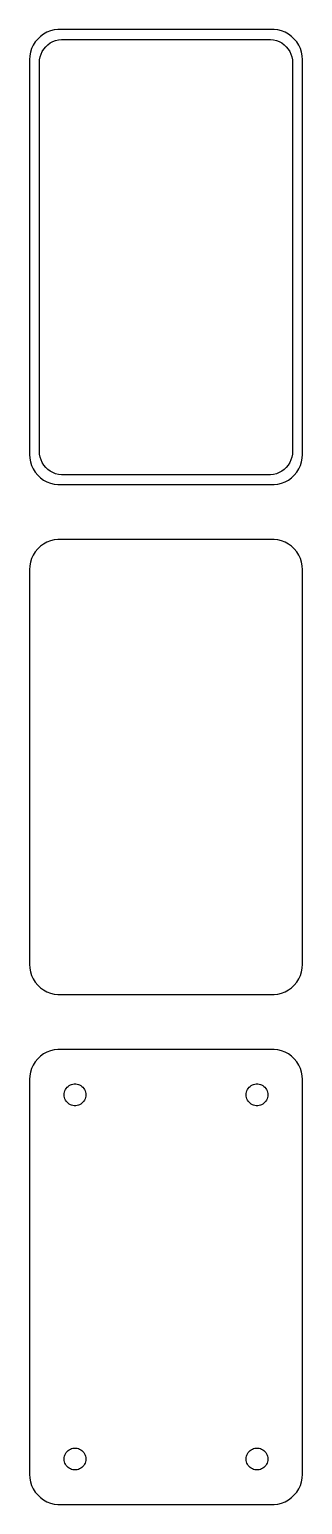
# Model space of a CAD drawing. Header units: metres. Extents: x -22 to 22, y 131 to 373.
import ezdxf

# ---------------------------------------------------------------- set-up
doc = ezdxf.new("R2010")
doc.units = ezdxf.units.M

msp = doc.modelspace()

# ---------------------------------------------------------------- linework, layer by layer
for p, q in [((-21.1448, 371.923), (-21.5451, 371.439)), ((-20.6871, 372.353), (-21.1448, 371.923)), ((-20.1791, 372.722), (-20.6871, 372.353)), ((-19.6289, 373.024), (-20.1791, 372.722)), ((-19.0451, 373.255), (-19.6289, 373.024)), ((-18.4369, 373.411), (-19.0451, 373.255)), ((-17.8139, 373.49), (-18.4369, 373.411)), ((-18.1967, 371.683), (-17.7256, 371.804)), ((17.8139, 373.49), (-17.8139, 373.49)), ((-17.7256, 371.804), (-17.2432, 371.865)), ((-17.2432, 371.865), (17.2432, 371.865)), ((17.2432, 371.865), (17.7256, 371.804)), ((17.7256, 371.804), (18.1967, 371.683)), ((18.4369, 373.411), (17.8139, 373.49)), ((19.0451, 373.255), (18.4369, 373.411)), ((19.6289, 373.024), (19.0451, 373.255)), ((20.1791, 372.722), (19.6289, 373.024)), ((20.6871, 372.353), (20.1791, 372.722)), ((21.1448, 371.923), (20.6871, 372.353)), ((21.5451, 371.439), (21.1448, 371.923)), ((-22.3429, 369.743), (-22.4606, 369.127)), ((-22.1489, 370.341), (-22.3429, 369.743)), ((-21.8815, 370.909), (-22.1489, 370.341)), ((-21.5451, 371.439), (-21.8815, 370.909)), ((-20.751, 368.963), (-20.6007, 369.426)), ((-20.6007, 369.426), (-20.3936, 369.866)), ((-20.3936, 369.866), (-20.133, 370.276)), ((-20.133, 370.276), (-19.823, 370.651)), ((-19.823, 370.651), (-19.4685, 370.984)), ((-19.4685, 370.984), (-19.0751, 371.27)), ((-19.0751, 371.27), (-18.6489, 371.504)), ((-18.6489, 371.504), (-18.1967, 371.683)), ((18.1967, 371.683), (18.6489, 371.504)), ((18.6489, 371.504), (19.0751, 371.27)), ((19.0751, 371.27), (19.4685, 370.984)), ((19.4685, 370.984), (19.823, 370.651)), ((19.823, 370.651), (20.133, 370.276)), ((20.133, 370.276), (20.3936, 369.866)), ((20.3936, 369.866), (20.6007, 369.426)), ((20.6007, 369.426), (20.751, 368.963)), ((21.8815, 370.909), (21.5451, 371.439)), ((22.1489, 370.341), (21.8815, 370.909)), ((22.3429, 369.743), (22.1489, 370.341)), ((22.4606, 369.127), (22.3429, 369.743)), ((-22.4606, 369.127), (-22.5, 368.5)), ((-22.5, 368.5), (-22.5, 303.5)), ((-20.8726, 368), (-20.8421, 368.485)), ((-20.8726, 304), (-20.8726, 368)), ((-20.8421, 368.485), (-20.751, 368.963)), ((20.751, 368.963), (20.8421, 368.485)), ((20.8421, 368.485), (20.8726, 368)), ((20.8726, 368), (20.8726, 304)), ((22.5, 368.5), (22.4606, 369.127)), ((22.5, 303.5), (22.5, 368.5)), ((-20.8421, 303.515), (-20.8726, 304)), ((20.8726, 304), (20.8421, 303.515)), ((-22.5, 303.5), (-22.4606, 302.873)), ((-22.4606, 302.873), (-22.3429, 302.257)), ((-22.3429, 302.257), (-22.1489, 301.659)), ((-22.1489, 301.659), (-21.8815, 301.091)), ((-20.751, 303.037), (-20.8421, 303.515)), ((-20.6007, 302.574), (-20.751, 303.037)), ((-20.3936, 302.134), (-20.6007, 302.574)), ((-20.133, 301.724), (-20.3936, 302.134)), ((-19.823, 301.349), (-20.133, 301.724)), ((-19.4685, 301.016), (-19.823, 301.349)), ((19.823, 301.349), (19.4685, 301.016)), ((20.133, 301.724), (19.823, 301.349)), ((20.3936, 302.134), (20.133, 301.724)), ((20.6007, 302.574), (20.3936, 302.134)), ((20.751, 303.037), (20.6007, 302.574)), ((20.8421, 303.515), (20.751, 303.037)), ((21.8815, 301.091), (22.1489, 301.659)), ((22.1489, 301.659), (22.3429, 302.257)), ((22.3429, 302.257), (22.4606, 302.873)), ((22.4606, 302.873), (22.5, 303.5)), ((-21.8815, 301.091), (-21.5451, 300.561)), ((-21.5451, 300.561), (-21.1448, 300.077)), ((-21.1448, 300.077), (-20.6871, 299.647)), ((-20.6871, 299.647), (-20.1791, 299.278)), ((-20.1791, 299.278), (-19.6289, 298.976)), ((-19.6289, 298.976), (-19.0451, 298.745)), ((-19.0751, 300.73), (-19.4685, 301.016)), ((-18.6489, 300.496), (-19.0751, 300.73)), ((-18.1967, 300.317), (-18.6489, 300.496)), ((-17.7256, 300.196), (-18.1967, 300.317)), ((-17.2432, 300.135), (-17.7256, 300.196)), ((17.2432, 300.135), (-17.2432, 300.135)), ((17.7256, 300.196), (17.2432, 300.135)), ((18.1967, 300.317), (17.7256, 300.196)), ((18.6489, 300.496), (18.1967, 300.317)), ((19.0751, 300.73), (18.6489, 300.496)), ((19.0451, 298.745), (19.6289, 298.976)), ((19.4685, 301.016), (19.0751, 300.73)), ((19.6289, 298.976), (20.1791, 299.278)), ((20.1791, 299.278), (20.6871, 299.647)), ((20.6871, 299.647), (21.1448, 300.077)), ((21.1448, 300.077), (21.5451, 300.561)), ((21.5451, 300.561), (21.8815, 301.091)), ((-19.0451, 298.745), (-18.4369, 298.589)), ((-18.4369, 298.589), (-17.8139, 298.51)), ((-17.8139, 298.51), (17.8139, 298.51)), ((17.8139, 298.51), (18.4369, 298.589)), ((18.4369, 298.589), (19.0451, 298.745)), ((-19.0451, 289.255), (-19.6289, 289.024)), ((-18.4369, 289.411), (-19.0451, 289.255)), ((-17.8139, 289.49), (-18.4369, 289.411)), ((17.8139, 289.49), (-17.8139, 289.49)), ((18.4369, 289.411), (17.8139, 289.49)), ((19.0451, 289.255), (18.4369, 289.411)), ((19.6289, 289.024), (19.0451, 289.255)), ((-21.8815, 286.909), (-22.1489, 286.341)), ((-21.5451, 287.439), (-21.8815, 286.909)), ((-21.1448, 287.923), (-21.5451, 287.439)), ((-20.6871, 288.353), (-21.1448, 287.923)), ((-20.1791, 288.722), (-20.6871, 288.353)), ((-19.6289, 289.024), (-20.1791, 288.722)), ((20.1791, 288.722), (19.6289, 289.024)), ((20.6871, 288.353), (20.1791, 288.722)), ((21.1448, 287.923), (20.6871, 288.353)), ((21.5451, 287.439), (21.1448, 287.923)), ((21.8815, 286.909), (21.5451, 287.439)), ((22.1489, 286.341), (21.8815, 286.909)), ((-22.4606, 285.127), (-22.5, 284.5)), ((-22.5, 284.5), (-22.5, 219.5)), ((-22.3429, 285.743), (-22.4606, 285.127)), ((-22.1489, 286.341), (-22.3429, 285.743)), ((22.3429, 285.743), (22.1489, 286.341)), ((22.4606, 285.127), (22.3429, 285.743)), ((22.5, 284.5), (22.4606, 285.127)), ((22.5, 219.5), (22.5, 284.5)), ((-22.5, 219.5), (-22.4606, 218.873)), ((-22.4606, 218.873), (-22.3429, 218.257)), ((22.3429, 218.257), (22.4606, 218.873)), ((22.4606, 218.873), (22.5, 219.5)), ((-22.3429, 218.257), (-22.1489, 217.659)), ((-22.1489, 217.659), (-21.8815, 217.091)), ((-21.8815, 217.091), (-21.5451, 216.561)), ((-21.5451, 216.561), (-21.1448, 216.077)), ((21.1448, 216.077), (21.5451, 216.561)), ((21.5451, 216.561), (21.8815, 217.091)), ((21.8815, 217.091), (22.1489, 217.659)), ((22.1489, 217.659), (22.3429, 218.257)), ((-21.1448, 216.077), (-20.6871, 215.647)), ((-20.6871, 215.647), (-20.1791, 215.278)), ((-20.1791, 215.278), (-19.6289, 214.976)), ((-19.6289, 214.976), (-19.0451, 214.745)), ((-19.0451, 214.745), (-18.4369, 214.589)), ((-18.4369, 214.589), (-17.8139, 214.51)), ((-17.8139, 214.51), (17.8139, 214.51)), ((17.8139, 214.51), (18.4369, 214.589)), ((18.4369, 214.589), (19.0451, 214.745)), ((19.0451, 214.745), (19.6289, 214.976)), ((19.6289, 214.976), (20.1791, 215.278)), ((20.1791, 215.278), (20.6871, 215.647)), ((20.6871, 215.647), (21.1448, 216.077)), ((-20.6871, 204.353), (-21.1448, 203.923)), ((-20.1791, 204.722), (-20.6871, 204.353)), ((-19.6289, 205.024), (-20.1791, 204.722)), ((-19.0451, 205.255), (-19.6289, 205.024)), ((-18.4369, 205.411), (-19.0451, 205.255)), ((-17.8139, 205.49), (-18.4369, 205.411)), ((17.8139, 205.49), (-17.8139, 205.49)), ((18.4369, 205.411), (17.8139, 205.49)), ((19.0451, 205.255), (18.4369, 205.411)), ((19.6289, 205.024), (19.0451, 205.255)), ((20.1791, 204.722), (19.6289, 205.024)), ((20.6871, 204.353), (20.1791, 204.722)), ((21.1448, 203.923), (20.6871, 204.353)), ((-22.3429, 201.743), (-22.4606, 201.127)), ((-22.1489, 202.341), (-22.3429, 201.743)), ((-21.8815, 202.909), (-22.1489, 202.341)), ((-21.5451, 203.439), (-21.8815, 202.909)), ((-21.1448, 203.923), (-21.5451, 203.439)), ((21.5451, 203.439), (21.1448, 203.923)), ((21.8815, 202.909), (21.5451, 203.439)), ((22.1489, 202.341), (21.8815, 202.909)), ((22.3429, 201.743), (22.1489, 202.341)), ((22.4606, 201.127), (22.3429, 201.743)), ((-22.4606, 201.127), (-22.5, 200.5)), ((-22.5, 200.5), (-22.5, 135.5)), ((-16.3121, 199.232), (-16.1474, 199.387)), ((-16.1474, 199.387), (-15.9645, 199.52)), ((-15.9645, 199.52), (-15.7664, 199.629)), ((-15.7664, 199.629), (-15.5562, 199.712)), ((-15.5562, 199.712), (-15.3373, 199.768)), ((-15.3373, 199.768), (-15.113, 199.796)), ((-15.113, 199.796), (-14.887, 199.796)), ((-14.887, 199.796), (-14.6627, 199.768)), ((-14.6627, 199.768), (-14.4438, 199.712)), ((-14.4438, 199.712), (-14.2336, 199.629)), ((-14.2336, 199.629), (-14.0355, 199.52)), ((-14.0355, 199.52), (-13.8526, 199.387)), ((-13.8526, 199.387), (-13.6879, 199.232)), ((13.6879, 199.232), (13.8526, 199.387)), ((13.8526, 199.387), (14.0355, 199.52)), ((14.0355, 199.52), (14.2336, 199.629)), ((14.2336, 199.629), (14.4438, 199.712)), ((14.4438, 199.712), (14.6627, 199.768)), ((14.6627, 199.768), (14.887, 199.796)), ((14.887, 199.796), (15.113, 199.796)), ((15.113, 199.796), (15.3373, 199.768)), ((15.3373, 199.768), (15.5562, 199.712)), ((15.5562, 199.712), (15.7664, 199.629)), ((15.7664, 199.629), (15.9645, 199.52)), ((15.9645, 199.52), (16.1474, 199.387)), ((16.1474, 199.387), (16.3121, 199.232)), ((22.5, 200.5), (22.4606, 201.127)), ((22.5, 135.5), (22.5, 200.5)), ((-16.8, 198), (-16.7858, 198.226)), ((-16.7858, 197.774), (-16.8, 198)), ((-16.7858, 198.226), (-16.7434, 198.448)), ((-16.7434, 197.552), (-16.7858, 197.774)), ((-16.7434, 198.448), (-16.6736, 198.663)), ((-16.6736, 197.337), (-16.7434, 197.552)), ((-16.6736, 198.663), (-16.5773, 198.867)), ((-16.5773, 197.133), (-16.6736, 197.337)), ((-16.5773, 198.867), (-16.4562, 199.058)), ((-16.4562, 196.942), (-16.5773, 197.133)), ((-16.4562, 199.058), (-16.3121, 199.232)), ((-16.3121, 196.768), (-16.4562, 196.942)), ((-13.6879, 199.232), (-13.5438, 199.058)), ((-13.5438, 196.942), (-13.6879, 196.768)), ((-13.5438, 199.058), (-13.4226, 198.867)), ((-13.4226, 197.133), (-13.5438, 196.942)), ((-13.4226, 198.867), (-13.3264, 198.663)), ((-13.3264, 197.337), (-13.4226, 197.133)), ((-13.3264, 198.663), (-13.2565, 198.448)), ((-13.2565, 197.552), (-13.3264, 197.337)), ((-13.2565, 198.448), (-13.2142, 198.226)), ((-13.2142, 197.774), (-13.2565, 197.552)), ((-13.2142, 198.226), (-13.2, 198)), ((-13.2, 198), (-13.2142, 197.774)), ((13.2, 198), (13.2142, 198.226)), ((13.2142, 197.774), (13.2, 198)), ((13.2142, 198.226), (13.2565, 198.448)), ((13.2565, 197.552), (13.2142, 197.774)), ((13.2565, 198.448), (13.3264, 198.663)), ((13.3264, 197.337), (13.2565, 197.552)), ((13.3264, 198.663), (13.4226, 198.867)), ((13.4226, 197.133), (13.3264, 197.337)), ((13.4226, 198.867), (13.5438, 199.058)), ((13.5438, 196.942), (13.4226, 197.133)), ((13.5438, 199.058), (13.6879, 199.232)), ((13.6879, 196.768), (13.5438, 196.942)), ((16.3121, 199.232), (16.4562, 199.058)), ((16.4562, 196.942), (16.3121, 196.768)), ((16.4562, 199.058), (16.5773, 198.867)), ((16.5773, 197.133), (16.4562, 196.942)), ((16.5773, 198.867), (16.6736, 198.663)), ((16.6736, 197.337), (16.5773, 197.133)), ((16.6736, 198.663), (16.7434, 198.448)), ((16.7434, 197.552), (16.6736, 197.337)), ((16.7434, 198.448), (16.7858, 198.226)), ((16.7858, 197.774), (16.7434, 197.552)), ((16.7858, 198.226), (16.8, 198)), ((16.8, 198), (16.7858, 197.774)), ((-16.1474, 196.613), (-16.3121, 196.768)), ((-15.9645, 196.48), (-16.1474, 196.613)), ((-15.7664, 196.371), (-15.9645, 196.48)), ((-15.5562, 196.288), (-15.7664, 196.371)), ((-15.3373, 196.232), (-15.5562, 196.288)), ((-15.113, 196.204), (-15.3373, 196.232)), ((-14.887, 196.204), (-15.113, 196.204)), ((-14.6627, 196.232), (-14.887, 196.204)), ((-14.4438, 196.288), (-14.6627, 196.232)), ((-14.2336, 196.371), (-14.4438, 196.288)), ((-14.0355, 196.48), (-14.2336, 196.371)), ((-13.8526, 196.613), (-14.0355, 196.48)), ((-13.6879, 196.768), (-13.8526, 196.613)), ((13.8526, 196.613), (13.6879, 196.768)), ((14.0355, 196.48), (13.8526, 196.613)), ((14.2336, 196.371), (14.0355, 196.48)), ((14.4438, 196.288), (14.2336, 196.371)), ((14.6627, 196.232), (14.4438, 196.288)), ((14.887, 196.204), (14.6627, 196.232)), ((15.113, 196.204), (14.887, 196.204)), ((15.3373, 196.232), (15.113, 196.204)), ((15.5562, 196.288), (15.3373, 196.232)), ((15.7664, 196.371), (15.5562, 196.288)), ((15.9645, 196.48), (15.7664, 196.371)), ((16.1474, 196.613), (15.9645, 196.48)), ((16.3121, 196.768), (16.1474, 196.613)), ((-16.7434, 138.448), (-16.6736, 138.663)), ((-16.6736, 138.663), (-16.5773, 138.867)), ((-16.5773, 138.867), (-16.4562, 139.058)), ((-16.4562, 139.058), (-16.3121, 139.232)), ((-16.3121, 139.232), (-16.1474, 139.387)), ((-16.1474, 139.387), (-15.9645, 139.52)), ((-15.9645, 139.52), (-15.7664, 139.629)), ((-15.7664, 139.629), (-15.5562, 139.712)), ((-15.5562, 139.712), (-15.3373, 139.768)), ((-15.3373, 139.768), (-15.113, 139.796)), ((-15.113, 139.796), (-14.887, 139.796)), ((-14.887, 139.796), (-14.6627, 139.768)), ((-14.6627, 139.768), (-14.4438, 139.712)), ((-14.4438, 139.712), (-14.2336, 139.629)), ((-14.2336, 139.629), (-14.0355, 139.52)), ((-14.0355, 139.52), (-13.8526, 139.387)), ((-13.8526, 139.387), (-13.6879, 139.232)), ((-13.6879, 139.232), (-13.5438, 139.058)), ((-13.5438, 139.058), (-13.4226, 138.867)), ((-13.4226, 138.867), (-13.3264, 138.663)), ((-13.3264, 138.663), (-13.2565, 138.448)), ((13.2565, 138.448), (13.3264, 138.663)), ((13.3264, 138.663), (13.4226, 138.867)), ((13.4226, 138.867), (13.5438, 139.058)), ((13.5438, 139.058), (13.6879, 139.232)), ((13.6879, 139.232), (13.8526, 139.387)), ((13.8526, 139.387), (14.0355, 139.52)), ((14.0355, 139.52), (14.2336, 139.629)), ((14.2336, 139.629), (14.4438, 139.712)), ((14.4438, 139.712), (14.6627, 139.768)), ((14.6627, 139.768), (14.887, 139.796)), ((14.887, 139.796), (15.113, 139.796)), ((15.113, 139.796), (15.3373, 139.768)), ((15.3373, 139.768), (15.5562, 139.712)), ((15.5562, 139.712), (15.7664, 139.629)), ((15.7664, 139.629), (15.9645, 139.52)), ((15.9645, 139.52), (16.1474, 139.387)), ((16.1474, 139.387), (16.3121, 139.232)), ((16.3121, 139.232), (16.4562, 139.058)), ((16.4562, 139.058), (16.5773, 138.867)), ((16.5773, 138.867), (16.6736, 138.663)), ((16.6736, 138.663), (16.7434, 138.448)), ((-16.8, 138), (-16.7858, 138.226)), ((-16.7858, 137.774), (-16.8, 138)), ((-16.7858, 138.226), (-16.7434, 138.448)), ((-16.7434, 137.552), (-16.7858, 137.774)), ((-16.6736, 137.337), (-16.7434, 137.552)), ((-16.5773, 137.133), (-16.6736, 137.337)), ((-16.4562, 136.942), (-16.5773, 137.133)), ((-16.3121, 136.768), (-16.4562, 136.942)), ((-16.1474, 136.613), (-16.3121, 136.768)), ((-15.9645, 136.48), (-16.1474, 136.613)), ((-15.7664, 136.371), (-15.9645, 136.48)), ((-15.5562, 136.288), (-15.7664, 136.371)), ((-15.3373, 136.232), (-15.5562, 136.288)), ((-15.113, 136.204), (-15.3373, 136.232)), ((-14.887, 136.204), (-15.113, 136.204)), ((-14.6627, 136.232), (-14.887, 136.204)), ((-14.4438, 136.288), (-14.6627, 136.232)), ((-14.2336, 136.371), (-14.4438, 136.288)), ((-14.0355, 136.48), (-14.2336, 136.371)), ((-13.8526, 136.613), (-14.0355, 136.48)), ((-13.6879, 136.768), (-13.8526, 136.613)), ((-13.5438, 136.942), (-13.6879, 136.768)), ((-13.4226, 137.133), (-13.5438, 136.942)), ((-13.3264, 137.337), (-13.4226, 137.133)), ((-13.2565, 137.552), (-13.3264, 137.337)), ((-13.2565, 138.448), (-13.2142, 138.226)), ((-13.2142, 137.774), (-13.2565, 137.552)), ((-13.2142, 138.226), (-13.2, 138)), ((-13.2, 138), (-13.2142, 137.774)), ((13.2, 138), (13.2142, 138.226)), ((13.2142, 137.774), (13.2, 138)), ((13.2142, 138.226), (13.2565, 138.448)), ((13.2565, 137.552), (13.2142, 137.774)), ((13.3264, 137.337), (13.2565, 137.552)), ((13.4226, 137.133), (13.3264, 137.337)), ((13.5438, 136.942), (13.4226, 137.133)), ((13.6879, 136.768), (13.5438, 136.942)), ((13.8526, 136.613), (13.6879, 136.768)), ((14.0355, 136.48), (13.8526, 136.613)), ((14.2336, 136.371), (14.0355, 136.48)), ((14.4438, 136.288), (14.2336, 136.371)), ((14.6627, 136.232), (14.4438, 136.288)), ((14.887, 136.204), (14.6627, 136.232)), ((15.113, 136.204), (14.887, 136.204)), ((15.3373, 136.232), (15.113, 136.204)), ((15.5562, 136.288), (15.3373, 136.232)), ((15.7664, 136.371), (15.5562, 136.288)), ((15.9645, 136.48), (15.7664, 136.371)), ((16.1474, 136.613), (15.9645, 136.48)), ((16.3121, 136.768), (16.1474, 136.613)), ((16.4562, 136.942), (16.3121, 136.768)), ((16.5773, 137.133), (16.4562, 136.942)), ((16.6736, 137.337), (16.5773, 137.133)), ((16.7434, 137.552), (16.6736, 137.337)), ((16.7434, 138.448), (16.7858, 138.226)), ((16.7858, 137.774), (16.7434, 137.552)), ((16.7858, 138.226), (16.8, 138)), ((16.8, 138), (16.7858, 137.774)), ((-22.5, 135.5), (-22.4606, 134.873)), ((-22.4606, 134.873), (-22.3429, 134.257)), ((-22.3429, 134.257), (-22.1489, 133.659)), ((-22.1489, 133.659), (-21.8815, 133.091)), ((21.8815, 133.091), (22.1489, 133.659)), ((22.1489, 133.659), (22.3429, 134.257)), ((22.3429, 134.257), (22.4606, 134.873)), ((22.4606, 134.873), (22.5, 135.5)), ((-21.8815, 133.091), (-21.5451, 132.561)), ((-21.5451, 132.561), (-21.1448, 132.077)), ((-21.1448, 132.077), (-20.6871, 131.647)), ((-20.6871, 131.647), (-20.1791, 131.278)), ((-20.1791, 131.278), (-19.6289, 130.976)), ((19.6289, 130.976), (20.1791, 131.278)), ((20.1791, 131.278), (20.6871, 131.647)), ((20.6871, 131.647), (21.1448, 132.077)), ((21.1448, 132.077), (21.5451, 132.561)), ((21.5451, 132.561), (21.8815, 133.091)), ((-19.6289, 130.976), (-19.0451, 130.745)), ((-19.0451, 130.745), (-18.4369, 130.589)), ((-18.4369, 130.589), (-17.8139, 130.51)), ((-17.8139, 130.51), (17.8139, 130.51)), ((17.8139, 130.51), (18.4369, 130.589)), ((18.4369, 130.589), (19.0451, 130.745)), ((19.0451, 130.745), (19.6289, 130.976))]:
    msp.add_line(p, q)

doc.saveas('drawing.dxf')
